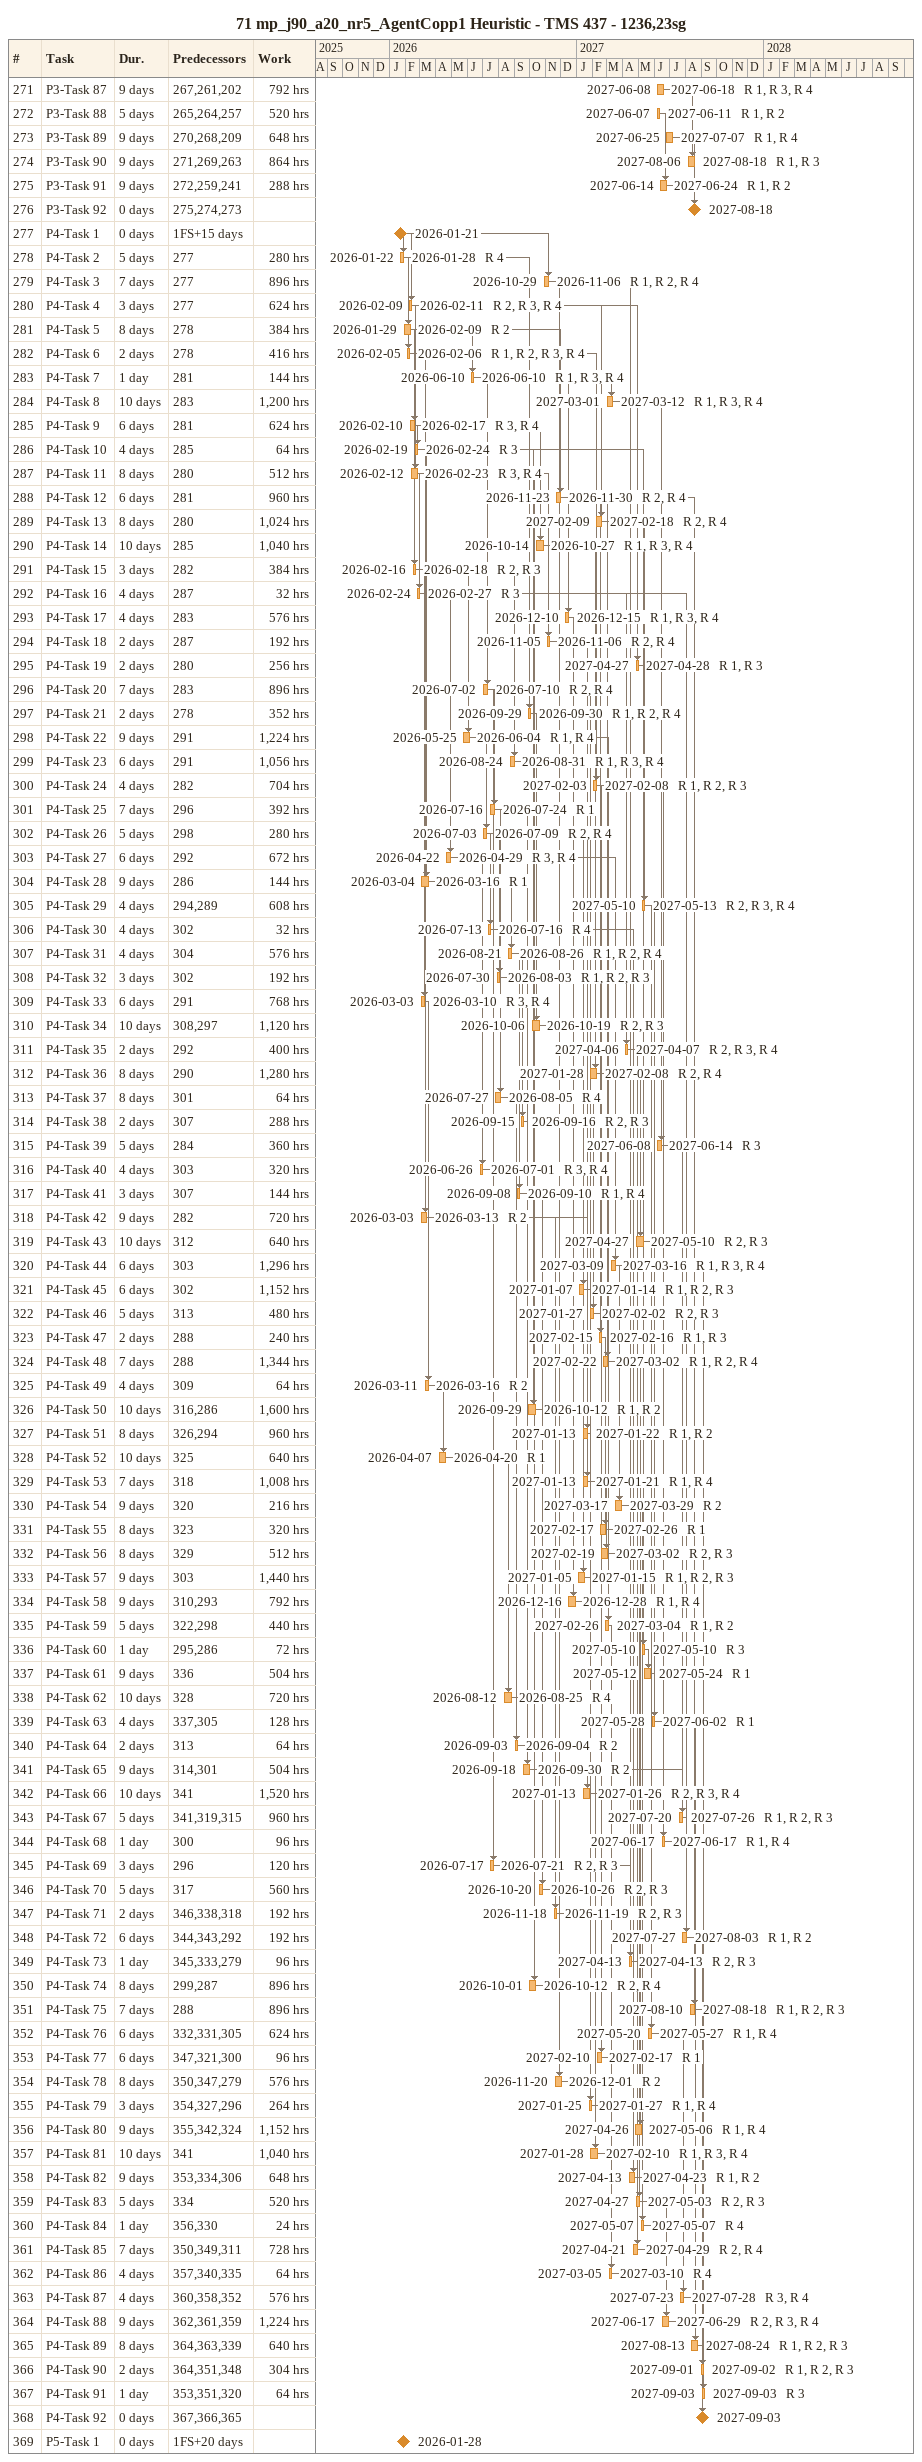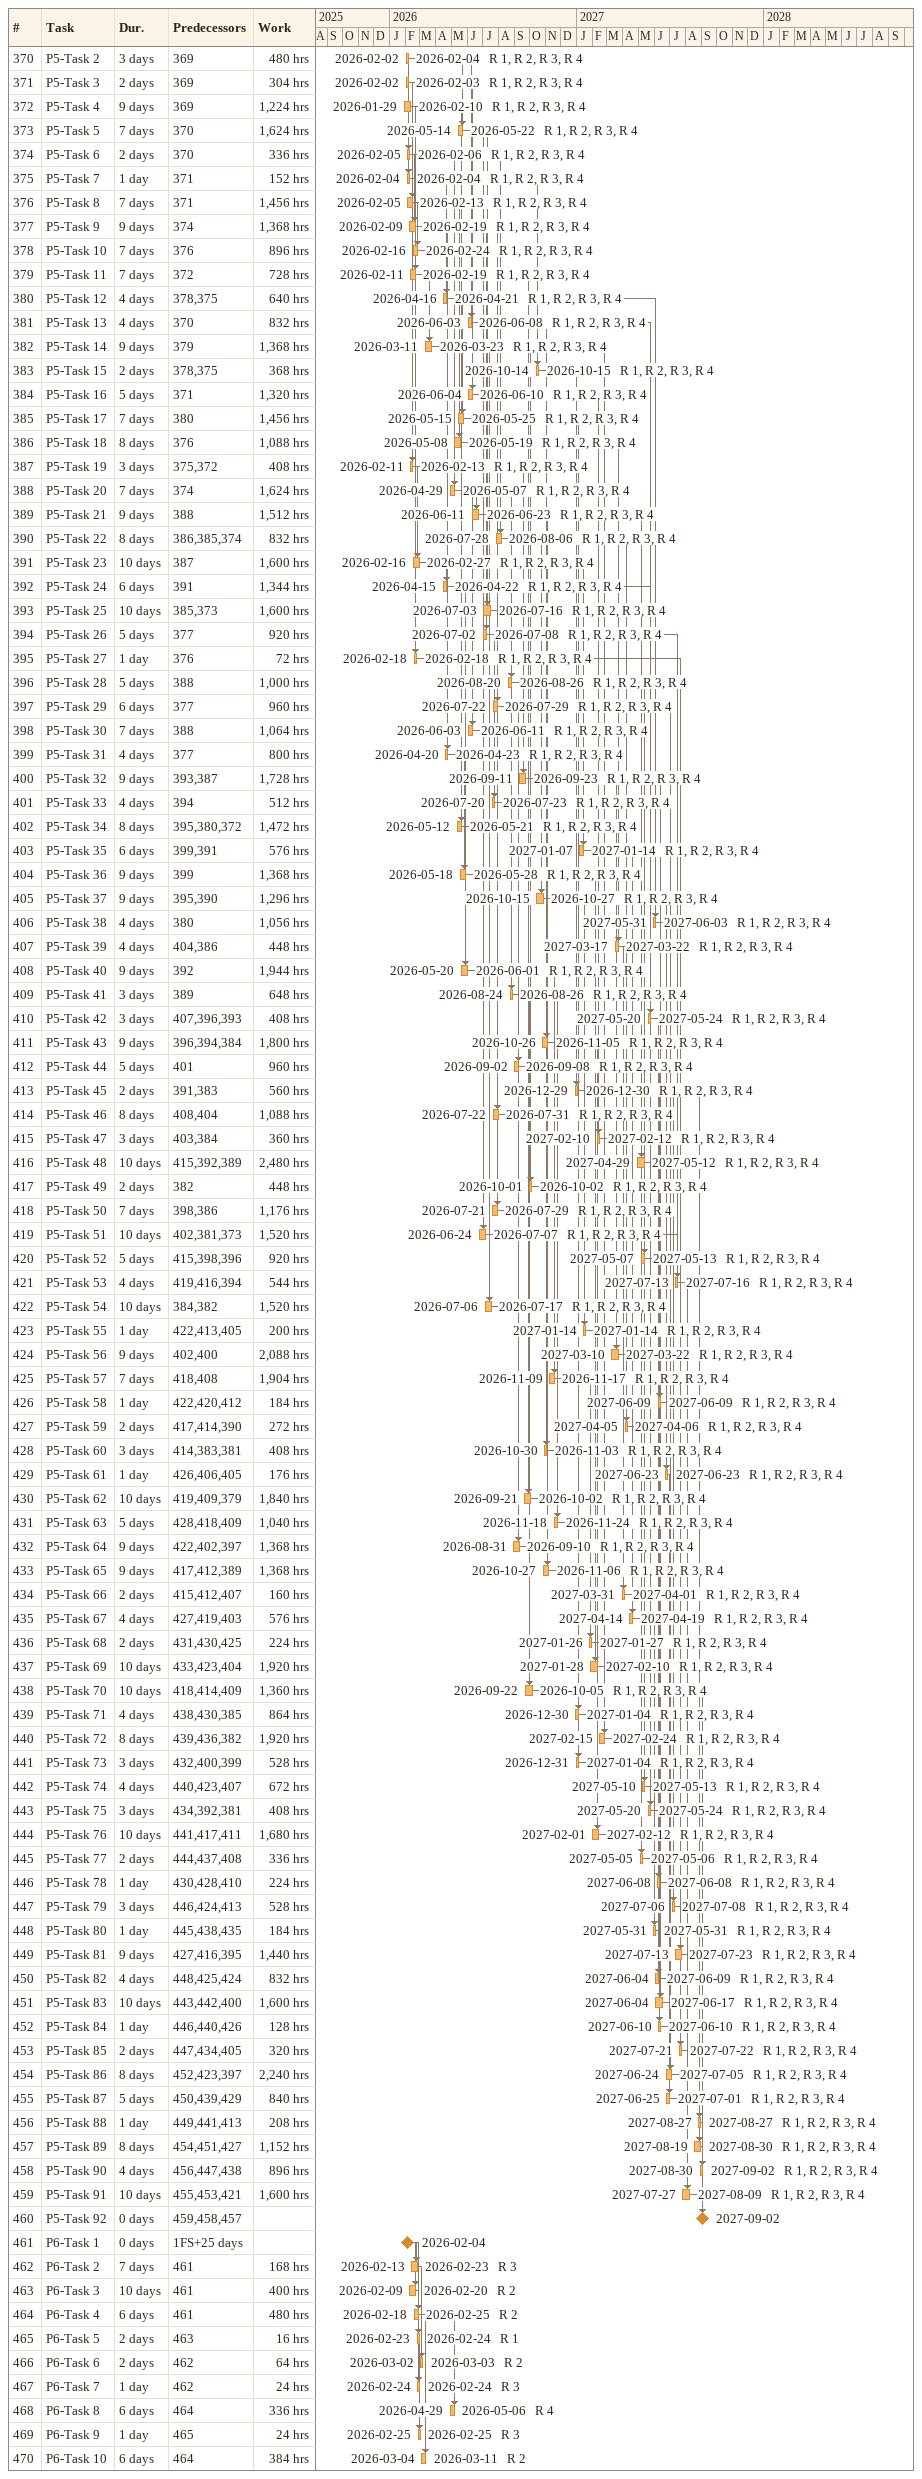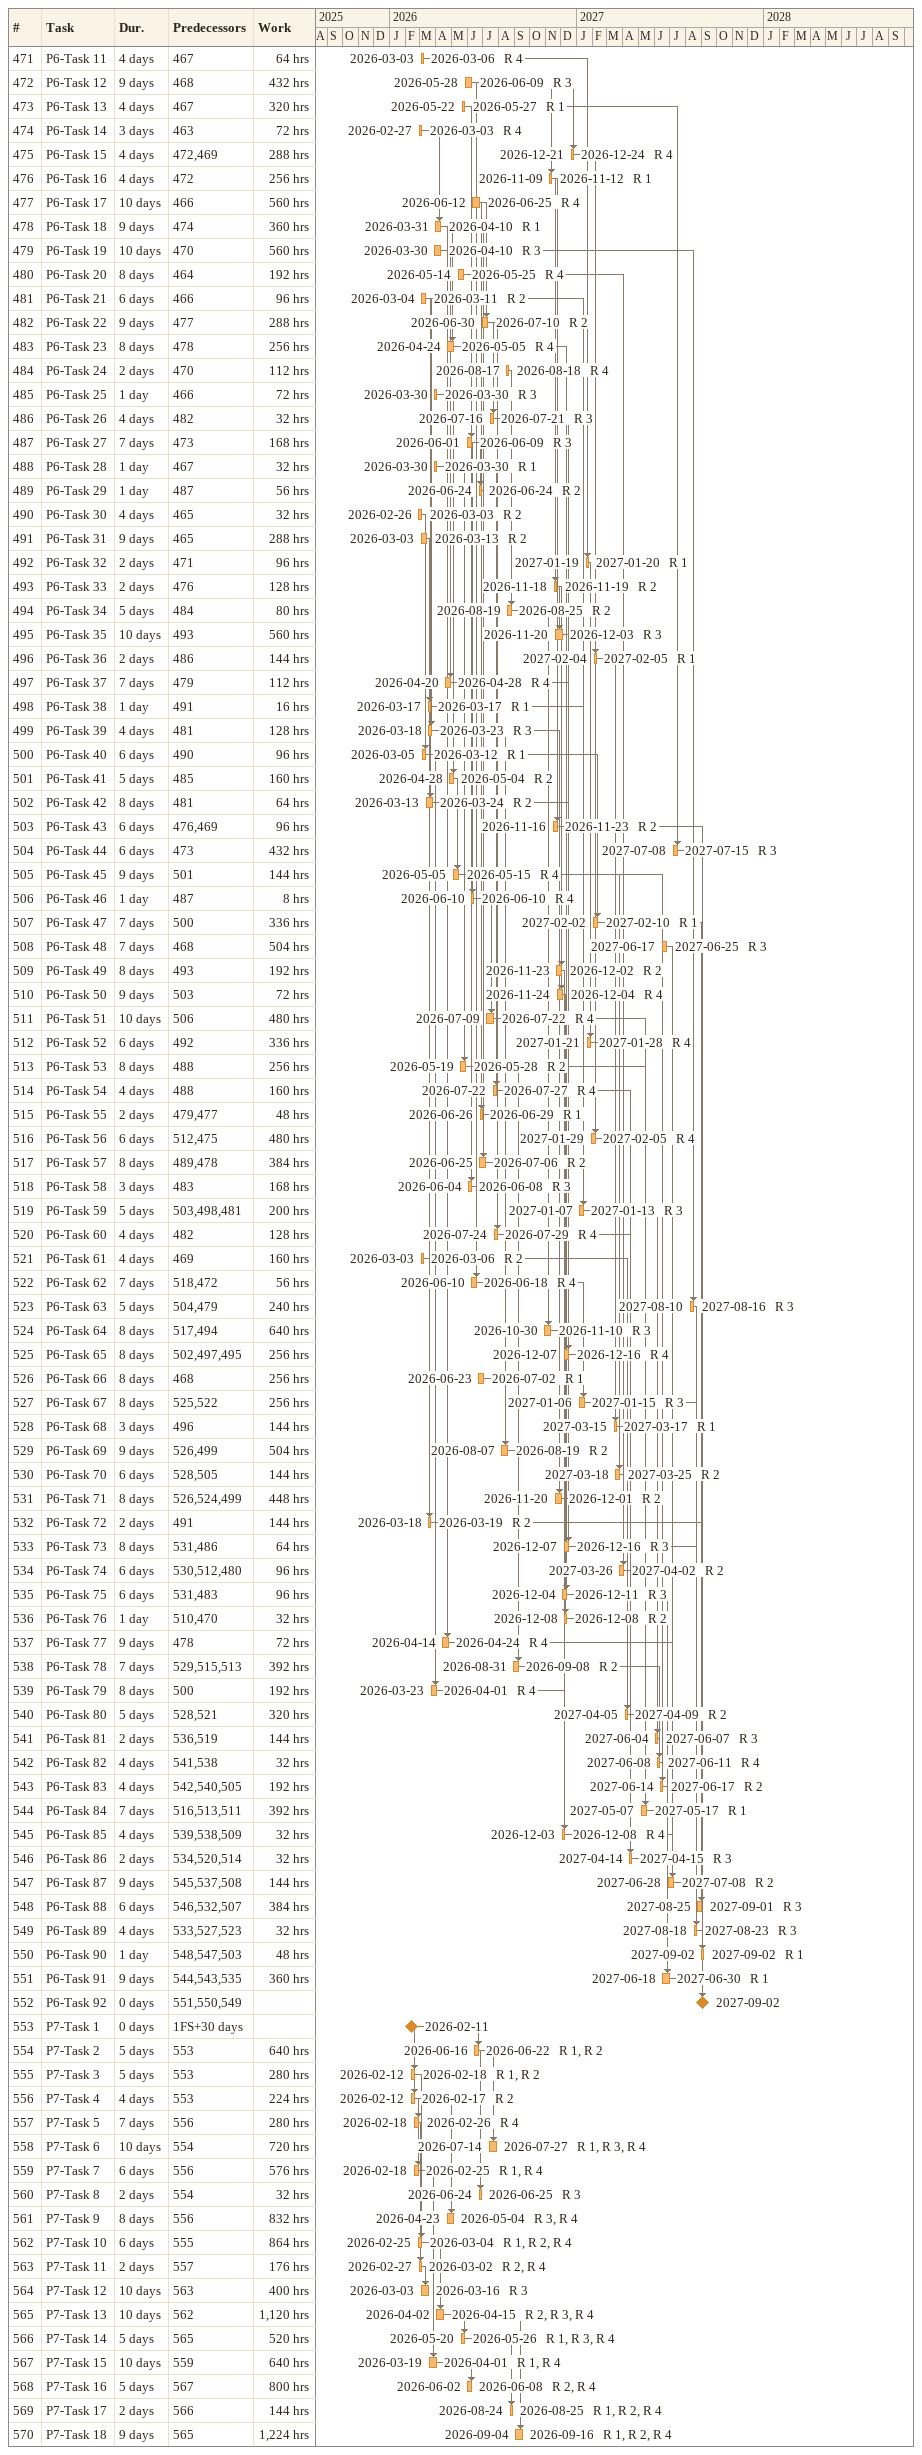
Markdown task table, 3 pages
71 mp_j90_a20_nr5_AgentCopp1 Heuristic - TMS 437 - 1236,23sg

| ID | Task | Duration | Start | Finish | Predecessors | Resources | Work (h) |
|---|---|---|---|---|---|---|---|
| 271 | P3-Task 87 | 9d | 2027-06-08 | 2027-06-18 | 267, 261, 202 | R 1, R 3, R 4 | 792 |
| 272 | P3-Task 88 | 5d | 2027-06-07 | 2027-06-11 | 265, 264, 257 | R 1, R 2 | 520 |
| 273 | P3-Task 89 | 9d | 2027-06-25 | 2027-07-07 | 270, 268, 209 | R 1, R 4 | 648 |
| 274 | P3-Task 90 | 9d | 2027-08-06 | 2027-08-18 | 271, 269, 263 | R 1, R 3 | 864 |
| 275 | P3-Task 91 | 9d | 2027-06-14 | 2027-06-24 | 272, 259, 241 | R 1, R 2 | 288 |
| 276 | P3-Task 92 | 0d | 2027-08-18 | 2027-08-18 | 275, 274, 273 |  |  |
| 277 | P4-Task 1 | 0d | 2026-01-21 | 2026-01-21 | 1FS+15d |  |  |
| 278 | P4-Task 2 | 5d | 2026-01-22 | 2026-01-28 | 277 | R 4 | 280 |
| 279 | P4-Task 3 | 7d | 2026-10-29 | 2026-11-06 | 277 | R 1, R 2, R 4 | 896 |
| 280 | P4-Task 4 | 3d | 2026-02-09 | 2026-02-11 | 277 | R 2, R 3, R 4 | 624 |
| 281 | P4-Task 5 | 8d | 2026-01-29 | 2026-02-09 | 278 | R 2 | 384 |
| 282 | P4-Task 6 | 2d | 2026-02-05 | 2026-02-06 | 278 | R 1, R 2, R 3, R 4 | 416 |
| 283 | P4-Task 7 | 1d | 2026-06-10 | 2026-06-10 | 281 | R 1, R 3, R 4 | 144 |
| 284 | P4-Task 8 | 10d | 2027-03-01 | 2027-03-12 | 283 | R 1, R 3, R 4 | 1200 |
| 285 | P4-Task 9 | 6d | 2026-02-10 | 2026-02-17 | 281 | R 3, R 4 | 624 |
| 286 | P4-Task 10 | 4d | 2026-02-19 | 2026-02-24 | 285 | R 3 | 64 |
| 287 | P4-Task 11 | 8d | 2026-02-12 | 2026-02-23 | 280 | R 3, R 4 | 512 |
| 288 | P4-Task 12 | 6d | 2026-11-23 | 2026-11-30 | 281 | R 2, R 4 | 960 |
| 289 | P4-Task 13 | 8d | 2027-02-09 | 2027-02-18 | 280 | R 2, R 4 | 1024 |
| 290 | P4-Task 14 | 10d | 2026-10-14 | 2026-10-27 | 285 | R 1, R 3, R 4 | 1040 |
| 291 | P4-Task 15 | 3d | 2026-02-16 | 2026-02-18 | 282 | R 2, R 3 | 384 |
| 292 | P4-Task 16 | 4d | 2026-02-24 | 2026-02-27 | 287 | R 3 | 32 |
| 293 | P4-Task 17 | 4d | 2026-12-10 | 2026-12-15 | 283 | R 1, R 3, R 4 | 576 |
| 294 | P4-Task 18 | 2d | 2026-11-05 | 2026-11-06 | 287 | R 2, R 4 | 192 |
| 295 | P4-Task 19 | 2d | 2027-04-27 | 2027-04-28 | 280 | R 1, R 3 | 256 |
| 296 | P4-Task 20 | 7d | 2026-07-02 | 2026-07-10 | 283 | R 2, R 4 | 896 |
| 297 | P4-Task 21 | 2d | 2026-09-29 | 2026-09-30 | 278 | R 1, R 2, R 4 | 352 |
| 298 | P4-Task 22 | 9d | 2026-05-25 | 2026-06-04 | 291 | R 1, R 4 | 1224 |
| 299 | P4-Task 23 | 6d | 2026-08-24 | 2026-08-31 | 291 | R 1, R 3, R 4 | 1056 |
| 300 | P4-Task 24 | 4d | 2027-02-03 | 2027-02-08 | 282 | R 1, R 2, R 3 | 704 |
| 301 | P4-Task 25 | 7d | 2026-07-16 | 2026-07-24 | 296 | R 1 | 392 |
| 302 | P4-Task 26 | 5d | 2026-07-03 | 2026-07-09 | 298 | R 2, R 4 | 280 |
| 303 | P4-Task 27 | 6d | 2026-04-22 | 2026-04-29 | 292 | R 3, R 4 | 672 |
| 304 | P4-Task 28 | 9d | 2026-03-04 | 2026-03-16 | 286 | R 1 | 144 |
| 305 | P4-Task 29 | 4d | 2027-05-10 | 2027-05-13 | 294, 289 | R 2, R 3, R 4 | 608 |
| 306 | P4-Task 30 | 4d | 2026-07-13 | 2026-07-16 | 302 | R 4 | 32 |
| 307 | P4-Task 31 | 4d | 2026-08-21 | 2026-08-26 | 304 | R 1, R 2, R 4 | 576 |
| 308 | P4-Task 32 | 3d | 2026-07-30 | 2026-08-03 | 302 | R 1, R 2, R 3 | 192 |
| 309 | P4-Task 33 | 6d | 2026-03-03 | 2026-03-10 | 291 | R 3, R 4 | 768 |
| 310 | P4-Task 34 | 10d | 2026-10-06 | 2026-10-19 | 308, 297 | R 2, R 3 | 1120 |
| 311 | P4-Task 35 | 2d | 2027-04-06 | 2027-04-07 | 292 | R 2, R 3, R 4 | 400 |
| 312 | P4-Task 36 | 8d | 2027-01-28 | 2027-02-08 | 290 | R 2, R 4 | 1280 |
| 313 | P4-Task 37 | 8d | 2026-07-27 | 2026-08-05 | 301 | R 4 | 64 |
| 314 | P4-Task 38 | 2d | 2026-09-15 | 2026-09-16 | 307 | R 2, R 3 | 288 |
| 315 | P4-Task 39 | 5d | 2027-06-08 | 2027-06-14 | 284 | R 3 | 360 |
| 316 | P4-Task 40 | 4d | 2026-06-26 | 2026-07-01 | 303 | R 3, R 4 | 320 |
| 317 | P4-Task 41 | 3d | 2026-09-08 | 2026-09-10 | 307 | R 1, R 4 | 144 |
| 318 | P4-Task 42 | 9d | 2026-03-03 | 2026-03-13 | 282 | R 2 | 720 |
| 319 | P4-Task 43 | 10d | 2027-04-27 | 2027-05-10 | 312 | R 2, R 3 | 640 |
| 320 | P4-Task 44 | 6d | 2027-03-09 | 2027-03-16 | 303 | R 1, R 3, R 4 | 1296 |
| 321 | P4-Task 45 | 6d | 2027-01-07 | 2027-01-14 | 302 | R 1, R 2, R 3 | 1152 |
| 322 | P4-Task 46 | 5d | 2027-01-27 | 2027-02-02 | 313 | R 2, R 3 | 480 |
| 323 | P4-Task 47 | 2d | 2027-02-15 | 2027-02-16 | 288 | R 1, R 3 | 240 |
| 324 | P4-Task 48 | 7d | 2027-02-22 | 2027-03-02 | 288 | R 1, R 2, R 4 | 1344 |
| 325 | P4-Task 49 | 4d | 2026-03-11 | 2026-03-16 | 309 | R 2 | 64 |
| 326 | P4-Task 50 | 10d | 2026-09-29 | 2026-10-12 | 316, 286 | R 1, R 2 | 1600 |
| 327 | P4-Task 51 | 8d | 2027-01-13 | 2027-01-22 | 326, 294 | R 1, R 2 | 960 |
| 328 | P4-Task 52 | 10d | 2026-04-07 | 2026-04-20 | 325 | R 1 | 640 |
| 329 | P4-Task 53 | 7d | 2027-01-13 | 2027-01-21 | 318 | R 1, R 4 | 1008 |
| 330 | P4-Task 54 | 9d | 2027-03-17 | 2027-03-29 | 320 | R 2 | 216 |
| 331 | P4-Task 55 | 8d | 2027-02-17 | 2027-02-26 | 323 | R 1 | 320 |
| 332 | P4-Task 56 | 8d | 2027-02-19 | 2027-03-02 | 329 | R 2, R 3 | 512 |
| 333 | P4-Task 57 | 9d | 2027-01-05 | 2027-01-15 | 303 | R 1, R 2, R 3 | 1440 |
| 334 | P4-Task 58 | 9d | 2026-12-16 | 2026-12-28 | 310, 293 | R 1, R 4 | 792 |
| 335 | P4-Task 59 | 5d | 2027-02-26 | 2027-03-04 | 322, 298 | R 1, R 2 | 440 |
| 336 | P4-Task 60 | 1d | 2027-05-10 | 2027-05-10 | 295, 286 | R 3 | 72 |
| 337 | P4-Task 61 | 9d | 2027-05-12 | 2027-05-24 | 336 | R 1 | 504 |
| 338 | P4-Task 62 | 10d | 2026-08-12 | 2026-08-25 | 328 | R 4 | 720 |
| 339 | P4-Task 63 | 4d | 2027-05-28 | 2027-06-02 | 337, 305 | R 1 | 128 |
| 340 | P4-Task 64 | 2d | 2026-09-03 | 2026-09-04 | 313 | R 2 | 64 |
| 341 | P4-Task 65 | 9d | 2026-09-18 | 2026-09-30 | 314, 301 | R 2 | 504 |
| 342 | P4-Task 66 | 10d | 2027-01-13 | 2027-01-26 | 341 | R 2, R 3, R 4 | 1520 |
| 343 | P4-Task 67 | 5d | 2027-07-20 | 2027-07-26 | 341, 319, 315 | R 1, R 2, R 3 | 960 |
| 344 | P4-Task 68 | 1d | 2027-06-17 | 2027-06-17 | 300 | R 1, R 4 | 96 |
| 345 | P4-Task 69 | 3d | 2026-07-17 | 2026-07-21 | 296 | R 2, R 3 | 120 |
| 346 | P4-Task 70 | 5d | 2026-10-20 | 2026-10-26 | 317 | R 2, R 3 | 560 |
| 347 | P4-Task 71 | 2d | 2026-11-18 | 2026-11-19 | 346, 338, 318 | R 2, R 3 | 192 |
| 348 | P4-Task 72 | 6d | 2027-07-27 | 2027-08-03 | 344, 343, 292 | R 1, R 2 | 192 |
| 349 | P4-Task 73 | 1d | 2027-04-13 | 2027-04-13 | 345, 333, 279 | R 2, R 3 | 96 |
| 350 | P4-Task 74 | 8d | 2026-10-01 | 2026-10-12 | 299, 287 | R 2, R 4 | 896 |
| 351 | P4-Task 75 | 7d | 2027-08-10 | 2027-08-18 | 288 | R 1, R 2, R 3 | 896 |
| 352 | P4-Task 76 | 6d | 2027-05-20 | 2027-05-27 | 332, 331, 305 | R 1, R 4 | 624 |
| 353 | P4-Task 77 | 6d | 2027-02-10 | 2027-02-17 | 347, 321, 300 | R 1 | 96 |
| 354 | P4-Task 78 | 8d | 2026-11-20 | 2026-12-01 | 350, 347, 279 | R 2 | 576 |
| 355 | P4-Task 79 | 3d | 2027-01-25 | 2027-01-27 | 354, 327, 296 | R 1, R 4 | 264 |
| 356 | P4-Task 80 | 9d | 2027-04-26 | 2027-05-06 | 355, 342, 324 | R 1, R 4 | 1152 |
| 357 | P4-Task 81 | 10d | 2027-01-28 | 2027-02-10 | 341 | R 1, R 3, R 4 | 1040 |
| 358 | P4-Task 82 | 9d | 2027-04-13 | 2027-04-23 | 353, 334, 306 | R 1, R 2 | 648 |
| 359 | P4-Task 83 | 5d | 2027-04-27 | 2027-05-03 | 334 | R 2, R 3 | 520 |
| 360 | P4-Task 84 | 1d | 2027-05-07 | 2027-05-07 | 356, 330 | R 4 | 24 |
| 361 | P4-Task 85 | 7d | 2027-04-21 | 2027-04-29 | 350, 349, 311 | R 2, R 4 | 728 |
| 362 | P4-Task 86 | 4d | 2027-03-05 | 2027-03-10 | 357, 340, 335 | R 4 | 64 |
| 363 | P4-Task 87 | 4d | 2027-07-23 | 2027-07-28 | 360, 358, 352 | R 3, R 4 | 576 |
| 364 | P4-Task 88 | 9d | 2027-06-17 | 2027-06-29 | 362, 361, 359 | R 2, R 3, R 4 | 1224 |
| 365 | P4-Task 89 | 8d | 2027-08-13 | 2027-08-24 | 364, 363, 339 | R 1, R 2, R 3 | 640 |
| 366 | P4-Task 90 | 2d | 2027-09-01 | 2027-09-02 | 364, 351, 348 | R 1, R 2, R 3 | 304 |
| 367 | P4-Task 91 | 1d | 2027-09-03 | 2027-09-03 | 353, 351, 320 | R 3 | 64 |
| 368 | P4-Task 92 | 0d | 2027-09-03 | 2027-09-03 | 367, 366, 365 |  |  |
| 369 | P5-Task 1 | 0d | 2026-01-28 | 2026-01-28 | 1FS+20d |  |  |
| 370 | P5-Task 2 | 3d | 2026-02-02 | 2026-02-04 | 369 | R 1, R 2, R 3, R 4 | 480 |
| 371 | P5-Task 3 | 2d | 2026-02-02 | 2026-02-03 | 369 | R 1, R 2, R 3, R 4 | 304 |
| 372 | P5-Task 4 | 9d | 2026-01-29 | 2026-02-10 | 369 | R 1, R 2, R 3, R 4 | 1224 |
| 373 | P5-Task 5 | 7d | 2026-05-14 | 2026-05-22 | 370 | R 1, R 2, R 3, R 4 | 1624 |
| 374 | P5-Task 6 | 2d | 2026-02-05 | 2026-02-06 | 370 | R 1, R 2, R 3, R 4 | 336 |
| 375 | P5-Task 7 | 1d | 2026-02-04 | 2026-02-04 | 371 | R 1, R 2, R 3, R 4 | 152 |
| 376 | P5-Task 8 | 7d | 2026-02-05 | 2026-02-13 | 371 | R 1, R 2, R 3, R 4 | 1456 |
| 377 | P5-Task 9 | 9d | 2026-02-09 | 2026-02-19 | 374 | R 1, R 2, R 3, R 4 | 1368 |
| 378 | P5-Task 10 | 7d | 2026-02-16 | 2026-02-24 | 376 | R 1, R 2, R 3, R 4 | 896 |
| 379 | P5-Task 11 | 7d | 2026-02-11 | 2026-02-19 | 372 | R 1, R 2, R 3, R 4 | 728 |
| 380 | P5-Task 12 | 4d | 2026-04-16 | 2026-04-21 | 378, 375 | R 1, R 2, R 3, R 4 | 640 |
| 381 | P5-Task 13 | 4d | 2026-06-03 | 2026-06-08 | 370 | R 1, R 2, R 3, R 4 | 832 |
| 382 | P5-Task 14 | 9d | 2026-03-11 | 2026-03-23 | 379 | R 1, R 2, R 3, R 4 | 1368 |
| 383 | P5-Task 15 | 2d | 2026-10-14 | 2026-10-15 | 378, 375 | R 1, R 2, R 3, R 4 | 368 |
| 384 | P5-Task 16 | 5d | 2026-06-04 | 2026-06-10 | 371 | R 1, R 2, R 3, R 4 | 1320 |
| 385 | P5-Task 17 | 7d | 2026-05-15 | 2026-05-25 | 380 | R 1, R 2, R 3, R 4 | 1456 |
| 386 | P5-Task 18 | 8d | 2026-05-08 | 2026-05-19 | 376 | R 1, R 2, R 3, R 4 | 1088 |
| 387 | P5-Task 19 | 3d | 2026-02-11 | 2026-02-13 | 375, 372 | R 1, R 2, R 3, R 4 | 408 |
| 388 | P5-Task 20 | 7d | 2026-04-29 | 2026-05-07 | 374 | R 1, R 2, R 3, R 4 | 1624 |
| 389 | P5-Task 21 | 9d | 2026-06-11 | 2026-06-23 | 388 | R 1, R 2, R 3, R 4 | 1512 |
| 390 | P5-Task 22 | 8d | 2026-07-28 | 2026-08-06 | 386, 385, 374 | R 1, R 2, R 3, R 4 | 832 |
| 391 | P5-Task 23 | 10d | 2026-02-16 | 2026-02-27 | 387 | R 1, R 2, R 3, R 4 | 1600 |
| 392 | P5-Task 24 | 6d | 2026-04-15 | 2026-04-22 | 391 | R 1, R 2, R 3, R 4 | 1344 |
| 393 | P5-Task 25 | 10d | 2026-07-03 | 2026-07-16 | 385, 373 | R 1, R 2, R 3, R 4 | 1600 |
| 394 | P5-Task 26 | 5d | 2026-07-02 | 2026-07-08 | 377 | R 1, R 2, R 3, R 4 | 920 |
| 395 | P5-Task 27 | 1d | 2026-02-18 | 2026-02-18 | 376 | R 1, R 2, R 3, R 4 | 72 |
| 396 | P5-Task 28 | 5d | 2026-08-20 | 2026-08-26 | 388 | R 1, R 2, R 3, R 4 | 1000 |
| 397 | P5-Task 29 | 6d | 2026-07-22 | 2026-07-29 | 377 | R 1, R 2, R 3, R 4 | 960 |
| 398 | P5-Task 30 | 7d | 2026-06-03 | 2026-06-11 | 388 | R 1, R 2, R 3, R 4 | 1064 |
| 399 | P5-Task 31 | 4d | 2026-04-20 | 2026-04-23 | 377 | R 1, R 2, R 3, R 4 | 800 |
| 400 | P5-Task 32 | 9d | 2026-09-11 | 2026-09-23 | 393, 387 | R 1, R 2, R 3, R 4 | 1728 |
| 401 | P5-Task 33 | 4d | 2026-07-20 | 2026-07-23 | 394 | R 1, R 2, R 3, R 4 | 512 |
| 402 | P5-Task 34 | 8d | 2026-05-12 | 2026-05-21 | 395, 380, 372 | R 1, R 2, R 3, R 4 | 1472 |
| 403 | P5-Task 35 | 6d | 2027-01-07 | 2027-01-14 | 399, 391 | R 1, R 2, R 3, R 4 | 576 |
| 404 | P5-Task 36 | 9d | 2026-05-18 | 2026-05-28 | 399 | R 1, R 2, R 3, R 4 | 1368 |
| 405 | P5-Task 37 | 9d | 2026-10-15 | 2026-10-27 | 395, 390 | R 1, R 2, R 3, R 4 | 1296 |
| 406 | P5-Task 38 | 4d | 2027-05-31 | 2027-06-03 | 380 | R 1, R 2, R 3, R 4 | 1056 |
| 407 | P5-Task 39 | 4d | 2027-03-17 | 2027-03-22 | 404, 386 | R 1, R 2, R 3, R 4 | 448 |
| 408 | P5-Task 40 | 9d | 2026-05-20 | 2026-06-01 | 392 | R 1, R 2, R 3, R 4 | 1944 |
| 409 | P5-Task 41 | 3d | 2026-08-24 | 2026-08-26 | 389 | R 1, R 2, R 3, R 4 | 648 |
| 410 | P5-Task 42 | 3d | 2027-05-20 | 2027-05-24 | 407, 396, 393 | R 1, R 2, R 3, R 4 | 408 |
| 411 | P5-Task 43 | 9d | 2026-10-26 | 2026-11-05 | 396, 394, 384 | R 1, R 2, R 3, R 4 | 1800 |
| 412 | P5-Task 44 | 5d | 2026-09-02 | 2026-09-08 | 401 | R 1, R 2, R 3, R 4 | 960 |
| 413 | P5-Task 45 | 2d | 2026-12-29 | 2026-12-30 | 391, 383 | R 1, R 2, R 3, R 4 | 560 |
| 414 | P5-Task 46 | 8d | 2026-07-22 | 2026-07-31 | 408, 404 | R 1, R 2, R 3, R 4 | 1088 |
| 415 | P5-Task 47 | 3d | 2027-02-10 | 2027-02-12 | 403, 384 | R 1, R 2, R 3, R 4 | 360 |
| 416 | P5-Task 48 | 10d | 2027-04-29 | 2027-05-12 | 415, 392, 389 | R 1, R 2, R 3, R 4 | 2480 |
| 417 | P5-Task 49 | 2d | 2026-10-01 | 2026-10-02 | 382 | R 1, R 2, R 3, R 4 | 448 |
| 418 | P5-Task 50 | 7d | 2026-07-21 | 2026-07-29 | 398, 386 | R 1, R 2, R 3, R 4 | 1176 |
| 419 | P5-Task 51 | 10d | 2026-06-24 | 2026-07-07 | 402, 381, 373 | R 1, R 2, R 3, R 4 | 1520 |
| 420 | P5-Task 52 | 5d | 2027-05-07 | 2027-05-13 | 415, 398, 396 | R 1, R 2, R 3, R 4 | 920 |
| 421 | P5-Task 53 | 4d | 2027-07-13 | 2027-07-16 | 419, 416, 394 | R 1, R 2, R 3, R 4 | 544 |
| 422 | P5-Task 54 | 10d | 2026-07-06 | 2026-07-17 | 384, 382 | R 1, R 2, R 3, R 4 | 1520 |
| 423 | P5-Task 55 | 1d | 2027-01-14 | 2027-01-14 | 422, 413, 405 | R 1, R 2, R 3, R 4 | 200 |
| 424 | P5-Task 56 | 9d | 2027-03-10 | 2027-03-22 | 402, 400 | R 1, R 2, R 3, R 4 | 2088 |
| 425 | P5-Task 57 | 7d | 2026-11-09 | 2026-11-17 | 418, 408 | R 1, R 2, R 3, R 4 | 1904 |
| 426 | P5-Task 58 | 1d | 2027-06-09 | 2027-06-09 | 422, 420, 412 | R 1, R 2, R 3, R 4 | 184 |
| 427 | P5-Task 59 | 2d | 2027-04-05 | 2027-04-06 | 417, 414, 390 | R 1, R 2, R 3, R 4 | 272 |
| 428 | P5-Task 60 | 3d | 2026-10-30 | 2026-11-03 | 414, 383, 381 | R 1, R 2, R 3, R 4 | 408 |
| 429 | P5-Task 61 | 1d | 2027-06-23 | 2027-06-23 | 426, 406, 405 | R 1, R 2, R 3, R 4 | 176 |
| 430 | P5-Task 62 | 10d | 2026-09-21 | 2026-10-02 | 419, 409, 379 | R 1, R 2, R 3, R 4 | 1840 |
| 431 | P5-Task 63 | 5d | 2026-11-18 | 2026-11-24 | 428, 418, 409 | R 1, R 2, R 3, R 4 | 1040 |
| 432 | P5-Task 64 | 9d | 2026-08-31 | 2026-09-10 | 422, 402, 397 | R 1, R 2, R 3, R 4 | 1368 |
| 433 | P5-Task 65 | 9d | 2026-10-27 | 2026-11-06 | 417, 412, 389 | R 1, R 2, R 3, R 4 | 1368 |
| 434 | P5-Task 66 | 2d | 2027-03-31 | 2027-04-01 | 415, 412, 407 | R 1, R 2, R 3, R 4 | 160 |
| 435 | P5-Task 67 | 4d | 2027-04-14 | 2027-04-19 | 427, 419, 403 | R 1, R 2, R 3, R 4 | 576 |
| 436 | P5-Task 68 | 2d | 2027-01-26 | 2027-01-27 | 431, 430, 425 | R 1, R 2, R 3, R 4 | 224 |
| 437 | P5-Task 69 | 10d | 2027-01-28 | 2027-02-10 | 433, 423, 404 | R 1, R 2, R 3, R 4 | 1920 |
| 438 | P5-Task 70 | 10d | 2026-09-22 | 2026-10-05 | 418, 414, 409 | R 1, R 2, R 3, R 4 | 1360 |
| 439 | P5-Task 71 | 4d | 2026-12-30 | 2027-01-04 | 438, 430, 385 | R 1, R 2, R 3, R 4 | 864 |
| 440 | P5-Task 72 | 8d | 2027-02-15 | 2027-02-24 | 439, 436, 382 | R 1, R 2, R 3, R 4 | 1920 |
| 441 | P5-Task 73 | 3d | 2026-12-31 | 2027-01-04 | 432, 400, 399 | R 1, R 2, R 3, R 4 | 528 |
| 442 | P5-Task 74 | 4d | 2027-05-10 | 2027-05-13 | 440, 423, 407 | R 1, R 2, R 3, R 4 | 672 |
| 443 | P5-Task 75 | 3d | 2027-05-20 | 2027-05-24 | 434, 392, 381 | R 1, R 2, R 3, R 4 | 408 |
| 444 | P5-Task 76 | 10d | 2027-02-01 | 2027-02-12 | 441, 417, 411 | R 1, R 2, R 3, R 4 | 1680 |
| 445 | P5-Task 77 | 2d | 2027-05-05 | 2027-05-06 | 444, 437, 408 | R 1, R 2, R 3, R 4 | 336 |
| 446 | P5-Task 78 | 1d | 2027-06-08 | 2027-06-08 | 430, 428, 410 | R 1, R 2, R 3, R 4 | 224 |
| 447 | P5-Task 79 | 3d | 2027-07-06 | 2027-07-08 | 446, 424, 413 | R 1, R 2, R 3, R 4 | 528 |
| 448 | P5-Task 80 | 1d | 2027-05-31 | 2027-05-31 | 445, 438, 435 | R 1, R 2, R 3, R 4 | 184 |
| 449 | P5-Task 81 | 9d | 2027-07-13 | 2027-07-23 | 427, 416, 395 | R 1, R 2, R 3, R 4 | 1440 |
| 450 | P5-Task 82 | 4d | 2027-06-04 | 2027-06-09 | 448, 425, 424 | R 1, R 2, R 3, R 4 | 832 |
| 451 | P5-Task 83 | 10d | 2027-06-04 | 2027-06-17 | 443, 442, 400 | R 1, R 2, R 3, R 4 | 1600 |
| 452 | P5-Task 84 | 1d | 2027-06-10 | 2027-06-10 | 446, 440, 426 | R 1, R 2, R 3, R 4 | 128 |
| 453 | P5-Task 85 | 2d | 2027-07-21 | 2027-07-22 | 447, 434, 405 | R 1, R 2, R 3, R 4 | 320 |
| 454 | P5-Task 86 | 8d | 2027-06-24 | 2027-07-05 | 452, 423, 397 | R 1, R 2, R 3, R 4 | 2240 |
| 455 | P5-Task 87 | 5d | 2027-06-25 | 2027-07-01 | 450, 439, 429 | R 1, R 2, R 3, R 4 | 840 |
| 456 | P5-Task 88 | 1d | 2027-08-27 | 2027-08-27 | 449, 441, 413 | R 1, R 2, R 3, R 4 | 208 |
| 457 | P5-Task 89 | 8d | 2027-08-19 | 2027-08-30 | 454, 451, 427 | R 1, R 2, R 3, R 4 | 1152 |
| 458 | P5-Task 90 | 4d | 2027-08-30 | 2027-09-02 | 456, 447, 438 | R 1, R 2, R 3, R 4 | 896 |
| 459 | P5-Task 91 | 10d | 2027-07-27 | 2027-08-09 | 455, 453, 421 | R 1, R 2, R 3, R 4 | 1600 |
| 460 | P5-Task 92 | 0d | 2027-09-02 | 2027-09-02 | 459, 458, 457 |  |  |
| 461 | P6-Task 1 | 0d | 2026-02-04 | 2026-02-04 | 1FS+25d |  |  |
| 462 | P6-Task 2 | 7d | 2026-02-13 | 2026-02-23 | 461 | R 3 | 168 |
| 463 | P6-Task 3 | 10d | 2026-02-09 | 2026-02-20 | 461 | R 2 | 400 |
| 464 | P6-Task 4 | 6d | 2026-02-18 | 2026-02-25 | 461 | R 2 | 480 |
| 465 | P6-Task 5 | 2d | 2026-02-23 | 2026-02-24 | 463 | R 1 | 16 |
| 466 | P6-Task 6 | 2d | 2026-03-02 | 2026-03-03 | 462 | R 2 | 64 |
| 467 | P6-Task 7 | 1d | 2026-02-24 | 2026-02-24 | 462 | R 3 | 24 |
| 468 | P6-Task 8 | 6d | 2026-04-29 | 2026-05-06 | 464 | R 4 | 336 |
| 469 | P6-Task 9 | 1d | 2026-02-25 | 2026-02-25 | 465 | R 3 | 24 |
| 470 | P6-Task 10 | 6d | 2026-03-04 | 2026-03-11 | 464 | R 2 | 384 |
| 471 | P6-Task 11 | 4d | 2026-03-03 | 2026-03-06 | 467 | R 4 | 64 |
| 472 | P6-Task 12 | 9d | 2026-05-28 | 2026-06-09 | 468 | R 3 | 432 |
| 473 | P6-Task 13 | 4d | 2026-05-22 | 2026-05-27 | 467 | R 1 | 320 |
| 474 | P6-Task 14 | 3d | 2026-02-27 | 2026-03-03 | 463 | R 4 | 72 |
| 475 | P6-Task 15 | 4d | 2026-12-21 | 2026-12-24 | 472, 469 | R 4 | 288 |
| 476 | P6-Task 16 | 4d | 2026-11-09 | 2026-11-12 | 472 | R 1 | 256 |
| 477 | P6-Task 17 | 10d | 2026-06-12 | 2026-06-25 | 466 | R 4 | 560 |
| 478 | P6-Task 18 | 9d | 2026-03-31 | 2026-04-10 | 474 | R 1 | 360 |
| 479 | P6-Task 19 | 10d | 2026-03-30 | 2026-04-10 | 470 | R 3 | 560 |
| 480 | P6-Task 20 | 8d | 2026-05-14 | 2026-05-25 | 464 | R 4 | 192 |
| 481 | P6-Task 21 | 6d | 2026-03-04 | 2026-03-11 | 466 | R 2 | 96 |
| 482 | P6-Task 22 | 9d | 2026-06-30 | 2026-07-10 | 477 | R 2 | 288 |
| 483 | P6-Task 23 | 8d | 2026-04-24 | 2026-05-05 | 478 | R 4 | 256 |
| 484 | P6-Task 24 | 2d | 2026-08-17 | 2026-08-18 | 470 | R 4 | 112 |
| 485 | P6-Task 25 | 1d | 2026-03-30 | 2026-03-30 | 466 | R 3 | 72 |
| 486 | P6-Task 26 | 4d | 2026-07-16 | 2026-07-21 | 482 | R 3 | 32 |
| 487 | P6-Task 27 | 7d | 2026-06-01 | 2026-06-09 | 473 | R 3 | 168 |
| 488 | P6-Task 28 | 1d | 2026-03-30 | 2026-03-30 | 467 | R 1 | 32 |
| 489 | P6-Task 29 | 1d | 2026-06-24 | 2026-06-24 | 487 | R 2 | 56 |
| 490 | P6-Task 30 | 4d | 2026-02-26 | 2026-03-03 | 465 | R 2 | 32 |
| 491 | P6-Task 31 | 9d | 2026-03-03 | 2026-03-13 | 465 | R 2 | 288 |
| 492 | P6-Task 32 | 2d | 2027-01-19 | 2027-01-20 | 471 | R 1 | 96 |
| 493 | P6-Task 33 | 2d | 2026-11-18 | 2026-11-19 | 476 | R 2 | 128 |
| 494 | P6-Task 34 | 5d | 2026-08-19 | 2026-08-25 | 484 | R 2 | 80 |
| 495 | P6-Task 35 | 10d | 2026-11-20 | 2026-12-03 | 493 | R 3 | 560 |
| 496 | P6-Task 36 | 2d | 2027-02-04 | 2027-02-05 | 486 | R 1 | 144 |
| 497 | P6-Task 37 | 7d | 2026-04-20 | 2026-04-28 | 479 | R 4 | 112 |
| 498 | P6-Task 38 | 1d | 2026-03-17 | 2026-03-17 | 491 | R 1 | 16 |
| 499 | P6-Task 39 | 4d | 2026-03-18 | 2026-03-23 | 481 | R 3 | 128 |
| 500 | P6-Task 40 | 6d | 2026-03-05 | 2026-03-12 | 490 | R 1 | 96 |
| 501 | P6-Task 41 | 5d | 2026-04-28 | 2026-05-04 | 485 | R 2 | 160 |
| 502 | P6-Task 42 | 8d | 2026-03-13 | 2026-03-24 | 481 | R 2 | 64 |
| 503 | P6-Task 43 | 6d | 2026-11-16 | 2026-11-23 | 476, 469 | R 2 | 96 |
| 504 | P6-Task 44 | 6d | 2027-07-08 | 2027-07-15 | 473 | R 3 | 432 |
| 505 | P6-Task 45 | 9d | 2026-05-05 | 2026-05-15 | 501 | R 4 | 144 |
| 506 | P6-Task 46 | 1d | 2026-06-10 | 2026-06-10 | 487 | R 4 | 8 |
| 507 | P6-Task 47 | 7d | 2027-02-02 | 2027-02-10 | 500 | R 1 | 336 |
| 508 | P6-Task 48 | 7d | 2027-06-17 | 2027-06-25 | 468 | R 3 | 504 |
| 509 | P6-Task 49 | 8d | 2026-11-23 | 2026-12-02 | 493 | R 2 | 192 |
| 510 | P6-Task 50 | 9d | 2026-11-24 | 2026-12-04 | 503 | R 4 | 72 |
| 511 | P6-Task 51 | 10d | 2026-07-09 | 2026-07-22 | 506 | R 4 | 480 |
| 512 | P6-Task 52 | 6d | 2027-01-21 | 2027-01-28 | 492 | R 4 | 336 |
| 513 | P6-Task 53 | 8d | 2026-05-19 | 2026-05-28 | 488 | R 2 | 256 |
| 514 | P6-Task 54 | 4d | 2026-07-22 | 2026-07-27 | 488 | R 4 | 160 |
| 515 | P6-Task 55 | 2d | 2026-06-26 | 2026-06-29 | 479, 477 | R 1 | 48 |
| 516 | P6-Task 56 | 6d | 2027-01-29 | 2027-02-05 | 512, 475 | R 4 | 480 |
| 517 | P6-Task 57 | 8d | 2026-06-25 | 2026-07-06 | 489, 478 | R 2 | 384 |
| 518 | P6-Task 58 | 3d | 2026-06-04 | 2026-06-08 | 483 | R 3 | 168 |
| 519 | P6-Task 59 | 5d | 2027-01-07 | 2027-01-13 | 503, 498, 481 | R 3 | 200 |
| 520 | P6-Task 60 | 4d | 2026-07-24 | 2026-07-29 | 482 | R 4 | 128 |
| 521 | P6-Task 61 | 4d | 2026-03-03 | 2026-03-06 | 469 | R 2 | 160 |
| 522 | P6-Task 62 | 7d | 2026-06-10 | 2026-06-18 | 518, 472 | R 4 | 56 |
| 523 | P6-Task 63 | 5d | 2027-08-10 | 2027-08-16 | 504, 479 | R 3 | 240 |
| 524 | P6-Task 64 | 8d | 2026-10-30 | 2026-11-10 | 517, 494 | R 3 | 640 |
| 525 | P6-Task 65 | 8d | 2026-12-07 | 2026-12-16 | 502, 497, 495 | R 4 | 256 |
| 526 | P6-Task 66 | 8d | 2026-06-23 | 2026-07-02 | 468 | R 1 | 256 |
| 527 | P6-Task 67 | 8d | 2027-01-06 | 2027-01-15 | 525, 522 | R 3 | 256 |
| 528 | P6-Task 68 | 3d | 2027-03-15 | 2027-03-17 | 496 | R 1 | 144 |
| 529 | P6-Task 69 | 9d | 2026-08-07 | 2026-08-19 | 526, 499 | R 2 | 504 |
| 530 | P6-Task 70 | 6d | 2027-03-18 | 2027-03-25 | 528, 505 | R 2 | 144 |
| 531 | P6-Task 71 | 8d | 2026-11-20 | 2026-12-01 | 526, 524, 499 | R 2 | 448 |
| 532 | P6-Task 72 | 2d | 2026-03-18 | 2026-03-19 | 491 | R 2 | 144 |
| 533 | P6-Task 73 | 8d | 2026-12-07 | 2026-12-16 | 531, 486 | R 3 | 64 |
| 534 | P6-Task 74 | 6d | 2027-03-26 | 2027-04-02 | 530, 512, 480 | R 2 | 96 |
| 535 | P6-Task 75 | 6d | 2026-12-04 | 2026-12-11 | 531, 483 | R 3 | 96 |
| 536 | P6-Task 76 | 1d | 2026-12-08 | 2026-12-08 | 510, 470 | R 2 | 32 |
| 537 | P6-Task 77 | 9d | 2026-04-14 | 2026-04-24 | 478 | R 4 | 72 |
| 538 | P6-Task 78 | 7d | 2026-08-31 | 2026-09-08 | 529, 515, 513 | R 2 | 392 |
| 539 | P6-Task 79 | 8d | 2026-03-23 | 2026-04-01 | 500 | R 4 | 192 |
| 540 | P6-Task 80 | 5d | 2027-04-05 | 2027-04-09 | 528, 521 | R 2 | 320 |
| 541 | P6-Task 81 | 2d | 2027-06-04 | 2027-06-07 | 536, 519 | R 3 | 144 |
| 542 | P6-Task 82 | 4d | 2027-06-08 | 2027-06-11 | 541, 538 | R 4 | 32 |
| 543 | P6-Task 83 | 4d | 2027-06-14 | 2027-06-17 | 542, 540, 505 | R 2 | 192 |
| 544 | P6-Task 84 | 7d | 2027-05-07 | 2027-05-17 | 516, 513, 511 | R 1 | 392 |
| 545 | P6-Task 85 | 4d | 2026-12-03 | 2026-12-08 | 539, 538, 509 | R 4 | 32 |
| 546 | P6-Task 86 | 2d | 2027-04-14 | 2027-04-15 | 534, 520, 514 | R 3 | 32 |
| 547 | P6-Task 87 | 9d | 2027-06-28 | 2027-07-08 | 545, 537, 508 | R 2 | 144 |
| 548 | P6-Task 88 | 6d | 2027-08-25 | 2027-09-01 | 546, 532, 507 | R 3 | 384 |
| 549 | P6-Task 89 | 4d | 2027-08-18 | 2027-08-23 | 533, 527, 523 | R 3 | 32 |
| 550 | P6-Task 90 | 1d | 2027-09-02 | 2027-09-02 | 548, 547, 503 | R 1 | 48 |
| 551 | P6-Task 91 | 9d | 2027-06-18 | 2027-06-30 | 544, 543, 535 | R 1 | 360 |
| 552 | P6-Task 92 | 0d | 2027-09-02 | 2027-09-02 | 551, 550, 549 |  |  |
| 553 | P7-Task 1 | 0d | 2026-02-11 | 2026-02-11 | 1FS+30d |  |  |
| 554 | P7-Task 2 | 5d | 2026-06-16 | 2026-06-22 | 553 | R 1, R 2 | 640 |
| 555 | P7-Task 3 | 5d | 2026-02-12 | 2026-02-18 | 553 | R 1, R 2 | 280 |
| 556 | P7-Task 4 | 4d | 2026-02-12 | 2026-02-17 | 553 | R 2 | 224 |
| 557 | P7-Task 5 | 7d | 2026-02-18 | 2026-02-26 | 556 | R 4 | 280 |
| 558 | P7-Task 6 | 10d | 2026-07-14 | 2026-07-27 | 554 | R 1, R 3, R 4 | 720 |
| 559 | P7-Task 7 | 6d | 2026-02-18 | 2026-02-25 | 556 | R 1, R 4 | 576 |
| 560 | P7-Task 8 | 2d | 2026-06-24 | 2026-06-25 | 554 | R 3 | 32 |
| 561 | P7-Task 9 | 8d | 2026-04-23 | 2026-05-04 | 556 | R 3, R 4 | 832 |
| 562 | P7-Task 10 | 6d | 2026-02-25 | 2026-03-04 | 555 | R 1, R 2, R 4 | 864 |
| 563 | P7-Task 11 | 2d | 2026-02-27 | 2026-03-02 | 557 | R 2, R 4 | 176 |
| 564 | P7-Task 12 | 10d | 2026-03-03 | 2026-03-16 | 563 | R 3 | 400 |
| 565 | P7-Task 13 | 10d | 2026-04-02 | 2026-04-15 | 562 | R 2, R 3, R 4 | 1120 |
| 566 | P7-Task 14 | 5d | 2026-05-20 | 2026-05-26 | 565 | R 1, R 3, R 4 | 520 |
| 567 | P7-Task 15 | 10d | 2026-03-19 | 2026-04-01 | 559 | R 1, R 4 | 640 |
| 568 | P7-Task 16 | 5d | 2026-06-02 | 2026-06-08 | 567 | R 2, R 4 | 800 |
| 569 | P7-Task 17 | 2d | 2026-08-24 | 2026-08-25 | 566 | R 1, R 2, R 4 | 144 |
| 570 | P7-Task 18 | 9d | 2026-09-04 | 2026-09-16 | 565 | R 1, R 2, R 4 | 1224 |
